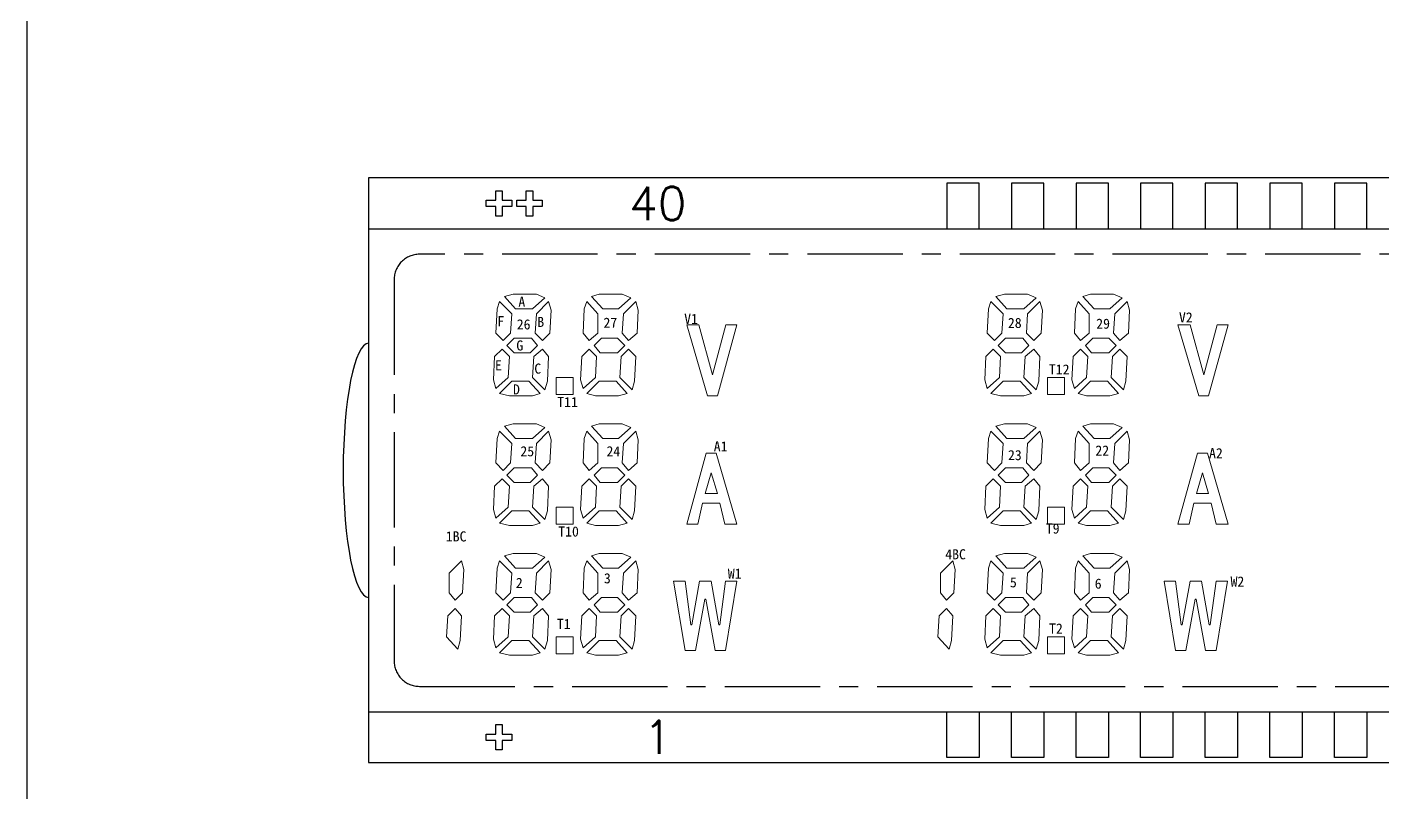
# Model space of a CAD drawing. Header units: millimetres. Extents: x 3718 to 70963, y 572 to 15149.
# Drawn here: x 3896.6 to 3949.9, y 632 to 662.2 of the extents above; entities that cross this region are included whole.
import ezdxf
from ezdxf.enums import TextEntityAlignment as Align

# ---------------------------------------------------------------- set-up
doc = ezdxf.new("R2010")
doc.units = ezdxf.units.MM
doc.header["$LTSCALE"] = 3
doc.linetypes.add('CENTER', pattern=[2, 1.25, -0.25, 0.25, -0.25])
for name, color, linetype in [('DWG', 7, 'Continuous'), ('TEXT', 40, 'Continuous'), ('VA', 6, 'Continuous')]:
    doc.layers.add(name, color=color, linetype=linetype)
doc.styles.add('romans', font='romans.shx')
doc.styles.add('黑体', font='SIMHEI.TTF')

msp = doc.modelspace()

# ---------------------------------------------------------------- linework, layer by layer
at = {"linetype": 'ByBlock'}
msp.add_lwpolyline([(4062.532, 574.488), (3896.558, 574.488), (3896.558, 693.634), (4062.532, 693.634)], close=True, dxfattribs=at)
at = {"layer": 'DWG'}
for points in [[(3909.986, 656.22), (3909.986, 633.22), (4004.986, 633.22), (4004.986, 656.22)], [(3915.236, 655.095), (3915.236, 654.72), (3914.986, 654.72), (3914.986, 655.095), (3914.611, 655.095), (3914.611, 655.345), (3914.986, 655.345), (3914.986, 655.72), (3915.236, 655.72), (3915.236, 655.345), (3915.611, 655.345), (3915.611, 655.095)], [(3916.436, 655.095), (3916.436, 654.72), (3916.186, 654.72), (3916.186, 655.095), (3915.811, 655.095), (3915.811, 655.345), (3916.186, 655.345), (3916.186, 655.72), (3916.436, 655.72), (3916.436, 655.345), (3916.811, 655.345), (3916.811, 655.095)], [(3932.721, 656.02), (3932.721, 654.22), (3933.991, 654.22), (3933.991, 656.02)], [(3935.261, 656.02), (3935.261, 654.22), (3936.531, 654.22), (3936.531, 656.02)], [(3937.801, 656.02), (3937.801, 654.22), (3939.071, 654.22), (3939.071, 656.02)], [(3940.341, 656.02), (3940.341, 654.22), (3941.611, 654.22), (3941.611, 656.02)], [(3942.881, 656.02), (3942.881, 654.22), (3944.151, 654.22), (3944.151, 656.02)], [(3945.421, 656.02), (3945.421, 654.22), (3946.691, 654.22), (3946.691, 656.02)], [(3947.961, 656.02), (3947.961, 654.22), (3949.231, 654.22), (3949.231, 656.02)], [(3932.721, 633.42), (3932.721, 635.22), (3933.991, 635.22), (3933.991, 633.42)], [(3935.261, 633.42), (3935.261, 635.22), (3936.531, 635.22), (3936.531, 633.42)], [(3937.801, 633.42), (3937.801, 635.22), (3939.071, 635.22), (3939.071, 633.42)], [(3940.341, 633.42), (3940.341, 635.22), (3941.611, 635.22), (3941.611, 633.42)], [(3942.881, 633.42), (3942.881, 635.22), (3944.151, 635.22), (3944.151, 633.42)], [(3945.421, 633.42), (3945.421, 635.22), (3946.691, 635.22), (3946.691, 633.42)], [(3947.961, 633.42), (3947.961, 635.22), (3949.231, 635.22), (3949.231, 633.42)], [(3915.236, 634.095), (3915.236, 633.72), (3914.986, 633.72), (3914.986, 634.095), (3914.611, 634.095), (3914.611, 634.345), (3914.986, 634.345), (3914.986, 634.72), (3915.236, 634.72), (3915.236, 634.345), (3915.611, 634.345), (3915.611, 634.095)]]:
    msp.add_lwpolyline(points, close=True, dxfattribs=at)
for points in [[(3909.986, 654.22), (4004.986, 654.22)], [(3909.986, 635.22), (4004.986, 635.22)]]:
    msp.add_lwpolyline(points, dxfattribs=at)
at = {"layer": 'DWG', "lineweight": 0}
for points in [[(3915.76, 651.075), (3915.326, 651.557), (3915.664, 651.653), (3916.58, 651.653), (3916.917, 651.509), (3916.435, 651.075)], [(3919.816, 651.075), (3919.189, 651.075), (3918.755, 651.557), (3919.044, 651.653), (3919.961, 651.653), (3920.298, 651.509)], [(3935.078, 651.075), (3934.644, 651.557), (3934.982, 651.653), (3935.898, 651.653), (3936.236, 651.509), (3935.754, 651.075)], [(3939.134, 651.075), (3938.507, 651.075), (3938.073, 651.557), (3938.363, 651.653), (3939.279, 651.653), (3939.617, 651.509)], [(3915.133, 651.364), (3915.037, 651.075), (3914.988, 650.11), (3915.278, 649.821), (3915.567, 650.11), (3915.615, 650.882)], [(3917.062, 651.364), (3916.58, 650.882), (3916.532, 650.11), (3916.821, 649.821), (3917.11, 650.11), (3917.159, 651.026)], [(3918.562, 651.364), (3918.466, 651.075), (3918.417, 650.11), (3918.659, 649.821), (3918.996, 650.11), (3918.996, 650.882)], [(3920.491, 651.364), (3920.009, 650.882), (3919.961, 650.11), (3920.202, 649.821), (3920.539, 650.11), (3920.587, 651.026)], [(3934.452, 651.364), (3934.355, 651.075), (3934.307, 650.11), (3934.596, 649.821), (3934.886, 650.11), (3934.934, 650.882)], [(3936.38, 651.364), (3935.898, 650.882), (3935.85, 650.11), (3936.139, 649.821), (3936.429, 650.11), (3936.477, 651.026)], [(3937.88, 651.364), (3937.784, 651.075), (3937.736, 650.11), (3937.977, 649.821), (3938.314, 650.11), (3938.314, 650.882)], [(3939.809, 651.364), (3939.327, 650.882), (3939.279, 650.11), (3939.52, 649.821), (3939.858, 650.11), (3939.906, 651.026)], [(3924.034, 650.448), (3923.504, 648.471), (3922.973, 650.448), (3922.491, 650.448), (3923.311, 647.651), (3923.697, 647.651), (3924.468, 650.448)], [(3943.353, 650.448), (3942.822, 648.471), (3942.292, 650.448), (3941.809, 650.448), (3942.629, 647.651), (3943.015, 647.651), (3943.787, 650.448)], [(3915.712, 649.917), (3916.387, 649.917), (3916.628, 649.628), (3916.339, 649.339), (3915.712, 649.339), (3915.422, 649.628)], [(3919.141, 649.917), (3919.768, 649.917), (3920.057, 649.628), (3919.768, 649.339), (3919.093, 649.339), (3918.851, 649.628)], [(3935.03, 649.917), (3935.705, 649.917), (3935.946, 649.628), (3935.657, 649.339), (3935.03, 649.339), (3934.741, 649.628)], [(3938.459, 649.917), (3939.086, 649.917), (3939.375, 649.628), (3939.086, 649.339), (3938.411, 649.339), (3938.17, 649.628)], [(3914.892, 648.278), (3914.988, 647.94), (3915.471, 648.374), (3915.519, 649.194), (3915.23, 649.483), (3914.94, 649.194)], [(3917.014, 648.229), (3917.062, 649.194), (3916.821, 649.483), (3916.483, 649.194), (3916.435, 648.374), (3916.917, 647.892)], [(3918.321, 648.278), (3918.417, 647.94), (3918.9, 648.374), (3918.948, 649.194), (3918.659, 649.483), (3918.369, 649.194)], [(3919.864, 648.374), (3920.346, 647.892), (3920.443, 648.229), (3920.491, 649.194), (3920.202, 649.483), (3919.912, 649.194)], [(3934.21, 648.278), (3934.307, 647.94), (3934.789, 648.374), (3934.837, 649.194), (3934.548, 649.483), (3934.259, 649.194)], [(3936.332, 648.229), (3936.38, 649.194), (3936.139, 649.483), (3935.802, 649.194), (3935.754, 648.374), (3936.236, 647.892)], [(3937.639, 648.278), (3937.736, 647.94), (3938.218, 648.374), (3938.266, 649.194), (3937.977, 649.483), (3937.688, 649.194)], [(3939.183, 648.374), (3939.665, 647.892), (3939.761, 648.229), (3939.809, 649.194), (3939.52, 649.483), (3939.231, 649.194)], [(3915.615, 648.229), (3915.133, 647.747), (3915.519, 647.651), (3916.435, 647.651), (3916.725, 647.747), (3916.291, 648.229)], [(3918.031, 647.699), (3918.031, 648.374), (3917.356, 648.374), (3917.356, 647.699)], [(3919.719, 648.229), (3919.044, 648.229), (3918.562, 647.747), (3918.9, 647.651), (3919.816, 647.651), (3920.153, 647.747)], [(3934.934, 648.229), (3934.452, 647.747), (3934.837, 647.651), (3935.754, 647.651), (3936.043, 647.747), (3935.609, 648.229)], [(3937.35, 647.699), (3937.35, 648.374), (3936.675, 648.374), (3936.675, 647.699)], [(3939.038, 648.229), (3938.363, 648.229), (3937.88, 647.747), (3938.218, 647.651), (3939.134, 647.651), (3939.472, 647.747)], [(3915.133, 646.261), (3915.037, 645.972), (3914.988, 645.008), (3915.278, 644.718), (3915.567, 645.008), (3915.615, 645.779)], [(3915.76, 645.972), (3915.326, 646.454), (3915.664, 646.551), (3916.58, 646.551), (3916.917, 646.406), (3916.435, 645.972)], [(3917.062, 646.261), (3916.58, 645.779), (3916.532, 645.008), (3916.821, 644.718), (3917.11, 645.008), (3917.159, 645.924)], [(3918.562, 646.261), (3918.466, 645.972), (3918.417, 645.008), (3918.659, 644.718), (3918.996, 645.008), (3918.996, 645.779)], [(3919.816, 645.972), (3919.189, 645.972), (3918.755, 646.454), (3919.044, 646.551), (3919.961, 646.551), (3920.298, 646.406)], [(3920.491, 646.261), (3920.009, 645.779), (3919.961, 645.008), (3920.202, 644.718), (3920.539, 645.008), (3920.587, 645.924)], [(3934.452, 646.261), (3934.355, 645.972), (3934.307, 645.008), (3934.596, 644.718), (3934.886, 645.008), (3934.934, 645.779)], [(3935.078, 645.972), (3934.644, 646.454), (3934.982, 646.551), (3935.898, 646.551), (3936.236, 646.406), (3935.754, 645.972)], [(3936.38, 646.261), (3935.898, 645.779), (3935.85, 645.008), (3936.139, 644.718), (3936.429, 645.008), (3936.477, 645.924)], [(3937.88, 646.261), (3937.784, 645.972), (3937.736, 645.008), (3937.977, 644.718), (3938.314, 645.008), (3938.314, 645.779)], [(3939.134, 645.972), (3938.507, 645.972), (3938.073, 646.454), (3938.363, 646.551), (3939.279, 646.551), (3939.617, 646.406)], [(3939.809, 646.261), (3939.327, 645.779), (3939.279, 645.008), (3939.52, 644.718), (3939.858, 645.008), (3939.906, 645.924)], [(3923.648, 645.398), (3923.263, 645.398), (3922.491, 642.601), (3922.925, 642.601), (3923.118, 643.421), (3923.793, 643.421), (3923.986, 642.601), (3924.468, 642.601)], [(3942.967, 645.398), (3942.581, 645.398), (3941.809, 642.601), (3942.243, 642.601), (3942.436, 643.421), (3943.111, 643.421), (3943.304, 642.601), (3943.787, 642.601)], [(3915.712, 644.815), (3916.387, 644.815), (3916.628, 644.525), (3916.339, 644.236), (3915.712, 644.236), (3915.422, 644.525)], [(3919.141, 644.815), (3919.768, 644.815), (3920.057, 644.525), (3919.768, 644.236), (3919.093, 644.236), (3918.851, 644.525)], [(3923.214, 643.806), (3923.455, 644.626), (3923.697, 643.806)], [(3935.03, 644.815), (3935.705, 644.815), (3935.946, 644.525), (3935.657, 644.236), (3935.03, 644.236), (3934.741, 644.525)], [(3938.459, 644.815), (3939.086, 644.815), (3939.375, 644.525), (3939.086, 644.236), (3938.411, 644.236), (3938.17, 644.525)], [(3942.533, 643.806), (3942.774, 644.626), (3943.015, 643.806)], [(3914.892, 643.175), (3914.988, 642.838), (3915.471, 643.272), (3915.519, 644.091), (3915.23, 644.381), (3914.94, 644.091)], [(3917.014, 643.127), (3917.062, 644.091), (3916.821, 644.381), (3916.483, 644.091), (3916.435, 643.272), (3916.917, 642.789)], [(3918.321, 643.175), (3918.417, 642.838), (3918.9, 643.272), (3918.948, 644.091), (3918.659, 644.381), (3918.369, 644.091)], [(3919.864, 643.272), (3920.346, 642.789), (3920.443, 643.127), (3920.491, 644.091), (3920.202, 644.381), (3919.912, 644.091)], [(3934.21, 643.175), (3934.307, 642.838), (3934.789, 643.272), (3934.837, 644.091), (3934.548, 644.381), (3934.259, 644.091)], [(3936.332, 643.127), (3936.38, 644.091), (3936.139, 644.381), (3935.802, 644.091), (3935.754, 643.272), (3936.236, 642.789)], [(3937.639, 643.175), (3937.736, 642.838), (3938.218, 643.272), (3938.266, 644.091), (3937.977, 644.381), (3937.688, 644.091)], [(3939.183, 643.272), (3939.665, 642.789), (3939.761, 643.127), (3939.809, 644.091), (3939.52, 644.381), (3939.231, 644.091)], [(3915.615, 643.127), (3915.133, 642.645), (3915.519, 642.548), (3916.435, 642.548), (3916.725, 642.645), (3916.291, 643.127)], [(3918.031, 642.596), (3918.031, 643.272), (3917.356, 643.272), (3917.356, 642.596)], [(3919.719, 643.127), (3919.044, 643.127), (3918.562, 642.645), (3918.9, 642.548), (3919.816, 642.548), (3920.153, 642.645)], [(3934.934, 643.127), (3934.452, 642.645), (3934.837, 642.548), (3935.754, 642.548), (3936.043, 642.645), (3935.609, 643.127)], [(3937.35, 642.596), (3937.35, 643.272), (3936.675, 643.272), (3936.675, 642.596)], [(3939.038, 643.127), (3938.363, 643.127), (3937.88, 642.645), (3938.218, 642.548), (3939.134, 642.548), (3939.472, 642.645)], [(3915.76, 640.87), (3915.326, 641.352), (3915.664, 641.448), (3916.58, 641.448), (3916.917, 641.304), (3916.435, 640.87)], [(3919.816, 640.87), (3919.189, 640.87), (3918.755, 641.352), (3919.044, 641.448), (3919.961, 641.448), (3920.298, 641.304)], [(3935.078, 640.87), (3934.644, 641.352), (3934.982, 641.448), (3935.898, 641.448), (3936.236, 641.304), (3935.754, 640.87)], [(3939.134, 640.87), (3938.507, 640.87), (3938.073, 641.352), (3938.363, 641.448), (3939.279, 641.448), (3939.617, 641.304)], [(3913.633, 641.159), (3913.151, 640.677), (3913.151, 639.905), (3913.392, 639.616), (3913.681, 639.905), (3913.73, 640.821)], [(3915.133, 641.159), (3915.037, 640.87), (3914.988, 639.905), (3915.278, 639.616), (3915.567, 639.905), (3915.615, 640.677)], [(3917.062, 641.159), (3916.58, 640.677), (3916.532, 639.905), (3916.821, 639.616), (3917.11, 639.905), (3917.159, 640.821)], [(3918.562, 641.159), (3918.466, 640.87), (3918.417, 639.905), (3918.659, 639.616), (3918.996, 639.905), (3918.996, 640.677)], [(3920.491, 641.159), (3920.009, 640.677), (3919.961, 639.905), (3920.202, 639.616), (3920.539, 639.905), (3920.587, 640.821)], [(3932.952, 641.159), (3932.469, 640.677), (3932.469, 639.905), (3932.71, 639.616), (3933, 639.905), (3933.048, 640.821)], [(3934.452, 641.159), (3934.355, 640.87), (3934.307, 639.905), (3934.596, 639.616), (3934.886, 639.905), (3934.934, 640.677)], [(3936.38, 641.159), (3935.898, 640.677), (3935.85, 639.905), (3936.139, 639.616), (3936.429, 639.905), (3936.477, 640.821)], [(3937.88, 641.159), (3937.784, 640.87), (3937.736, 639.905), (3937.977, 639.616), (3938.314, 639.905), (3938.314, 640.677)], [(3939.809, 641.159), (3939.327, 640.677), (3939.279, 639.905), (3939.52, 639.616), (3939.858, 639.905), (3939.906, 640.821)], [(3923.448, 640.355), (3922.999, 640.355), (3922.693, 638.641), (3922.652, 638.641), (3922.428, 640.355), (3921.978, 640.355), (3922.428, 637.635), (3922.836, 637.635), (3923.203, 639.648), (3923.244, 639.648), (3923.612, 637.635), (3924.02, 637.635), (3924.469, 640.355), (3924.02, 640.355), (3923.796, 638.641), (3923.754, 638.641)], [(3942.732, 640.355), (3942.284, 640.355), (3941.977, 638.641), (3941.937, 638.641), (3941.712, 640.355), (3941.262, 640.355), (3941.712, 637.635), (3942.12, 637.635), (3942.488, 639.648), (3942.528, 639.648), (3942.896, 637.635), (3943.304, 637.635), (3943.754, 640.355), (3943.304, 640.355), (3943.08, 638.641), (3943.039, 638.641)], [(3915.712, 639.712), (3916.387, 639.712), (3916.628, 639.423), (3916.339, 639.134), (3915.712, 639.134), (3915.422, 639.423)], [(3919.141, 639.712), (3919.768, 639.712), (3920.057, 639.423), (3919.768, 639.134), (3919.093, 639.134), (3918.851, 639.423)], [(3935.03, 639.712), (3935.705, 639.712), (3935.946, 639.423), (3935.657, 639.134), (3935.03, 639.134), (3934.741, 639.423)], [(3938.459, 639.712), (3939.086, 639.712), (3939.375, 639.423), (3939.086, 639.134), (3938.411, 639.134), (3938.17, 639.423)], [(3913.054, 638.169), (3913.488, 637.687), (3913.585, 638.024), (3913.633, 638.989), (3913.392, 639.278), (3913.103, 638.989)], [(3914.892, 638.073), (3914.988, 637.735), (3915.471, 638.169), (3915.519, 638.989), (3915.23, 639.278), (3914.94, 638.989)], [(3917.014, 638.024), (3917.062, 638.989), (3916.821, 639.278), (3916.483, 638.989), (3916.435, 638.169), (3916.917, 637.687)], [(3918.321, 638.073), (3918.417, 637.735), (3918.9, 638.169), (3918.948, 638.989), (3918.659, 639.278), (3918.369, 638.989)], [(3919.864, 638.169), (3920.346, 637.687), (3920.443, 638.024), (3920.491, 638.989), (3920.202, 639.278), (3919.912, 638.989)], [(3932.373, 638.169), (3932.807, 637.687), (3932.903, 638.024), (3932.952, 638.989), (3932.71, 639.278), (3932.421, 638.989)], [(3934.21, 638.073), (3934.307, 637.735), (3934.789, 638.169), (3934.837, 638.989), (3934.548, 639.278), (3934.259, 638.989)], [(3936.332, 638.024), (3936.38, 638.989), (3936.139, 639.278), (3935.802, 638.989), (3935.754, 638.169), (3936.236, 637.687)], [(3937.639, 638.073), (3937.736, 637.735), (3938.218, 638.169), (3938.266, 638.989), (3937.977, 639.278), (3937.688, 638.989)], [(3939.183, 638.169), (3939.665, 637.687), (3939.761, 638.024), (3939.809, 638.989), (3939.52, 639.278), (3939.231, 638.989)], [(3918.031, 637.494), (3918.031, 638.169), (3917.356, 638.169), (3917.356, 637.494)], [(3937.35, 637.494), (3937.35, 638.169), (3936.675, 638.169), (3936.675, 637.494)], [(3915.615, 638.024), (3915.133, 637.542), (3915.519, 637.446), (3916.435, 637.446), (3916.725, 637.542), (3916.291, 638.024)], [(3919.719, 638.024), (3919.044, 638.024), (3918.562, 637.542), (3918.9, 637.446), (3919.816, 637.446), (3920.153, 637.542)], [(3934.934, 638.024), (3934.452, 637.542), (3934.837, 637.446), (3935.754, 637.446), (3936.043, 637.542), (3935.609, 638.024)], [(3939.038, 638.024), (3938.363, 638.024), (3937.88, 637.542), (3938.218, 637.446), (3939.134, 637.446), (3939.472, 637.542)]]:
    msp.add_lwpolyline(points, close=True, dxfattribs=at)
at = {"layer": 'DWG'}
msp.add_ellipse((3909.986, 644.72), major_axis=(0, -5), ratio=0.2, start_param=3.141593, end_param=6.283185, dxfattribs=at)
at = {"layer": 'VA', "color": 0, "linetype": 'CENTER'}
msp.add_lwpolyline([(3911.986, 636.22), (4002.986, 636.22, 0.414214), (4003.986, 637.22), (4003.986, 652.22, 0.414214), (4002.986, 653.22), (3911.986, 653.22, 0.414214), (3910.986, 652.22), (3910.986, 637.22, 0.414214)], format="xyb", close=True, dxfattribs=at)

# ---------------------------------------------------------------- texts
at = {"layer": 'DWG', "style": 'romans'}
for s, p in [('40', (3921.353, 655.22)), ('1', (3921.353, 634.22))]:
    msp.add_text(s, height=1.31, dxfattribs=at).set_placement(p, align=Align.MIDDLE)
at = {"layer": 'TEXT', "style": '黑体'}
for s, height, p in [('A', 0.398, (3915.874, 651.152)), ('V2', 0.3975, (3941.847, 650.538)), ('F', 0.398, (3915.05, 650.388)), ('26', 0.3975, (3915.811, 650.263)), ('B', 0.398, (3916.617, 650.359)), ('27', 0.3975, (3919.221, 650.328)), ('V1', 0.3975, (3922.392, 650.48)), ('28', 0.3975, (3935.121, 650.319)), ('29', 0.3975, (3938.594, 650.29)), ('G', 0.398, (3915.794, 649.432)), ('E', 0.398, (3914.956, 648.654)), ('C', 0.398, (3916.501, 648.523)), ('T12', 0.3975, (3936.733, 648.489)), ('D', 0.398, (3915.663, 647.704)), ('T11', 0.3975, (3917.401, 647.205)), ('25', 0.3975, (3915.953, 645.27)), ('24', 0.3975, (3919.339, 645.27)), ('A1', 0.3975, (3923.555, 645.461)), ('22', 0.3975, (3938.562, 645.299)), ('A2', 0.3975, (3943.03, 645.195)), ('23', 0.3975, (3935.125, 645.119)), ('T10', 0.3975, (3917.441, 642.114)), ('T9', 0.3975, (3936.613, 642.231)), ('1BC', 0.3975, (3913.021, 641.92)), ('4BC', 0.3975, (3932.658, 641.218)), ('W1', 0.3975, (3924.109, 640.458)), ('2', 0.398, (3915.773, 640.093)), ('3', 0.398, (3919.236, 640.272)), ('5', 0.398, (3935.201, 640.115)), ('6', 0.398, (3938.536, 640.063)), ('W2', 0.3975, (3943.876, 640.146)), ('T1', 0.3975, (3917.389, 638.479)), ('T2', 0.3975, (3936.74, 638.296))]:
    msp.add_text(s, height=height, dxfattribs=at).set_placement(p)

doc.saveas('drawing.dxf')
